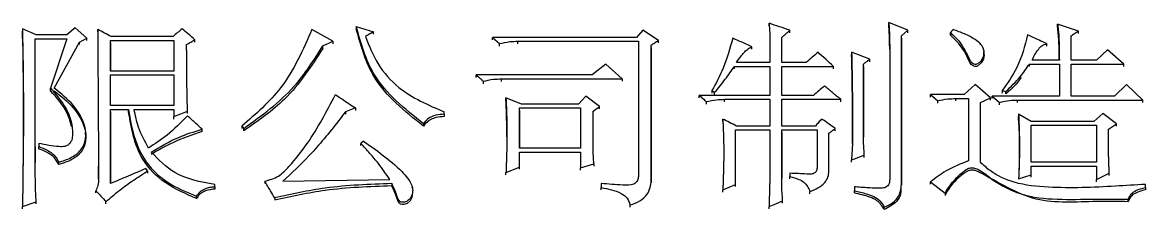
# Model space of a CAD drawing. Header units: millimetres. Extents: x 2642 to 4256, y 821 to 2003.
# Drawn here: x 2894.57 to 2907.96, y 1725.91 to 1728.14 of the extents above; entities that cross this region are included whole.
import ezdxf

# ---------------------------------------------------------------- set-up
doc = ezdxf.new("R2010")
doc.units = ezdxf.units.MM

msp = doc.modelspace()

# ---------------------------------------------------------------- linework, layer by layer
at = {"color": 7, "linetype": 'Continuous', "lineweight": 25}
for p, q in [((2898.547, 1728.097), (2898.547, 1728.067)), ((2903.469, 1728.104), (2903.469, 1728.134)), ((2905.124, 1728.05), (2904.897, 1728.144)), ((2904.897, 1728.114), (2904.897, 1728.144)), ((2907.158, 1728.041), (2906.909, 1728.125)), ((2906.909, 1728.095), (2906.909, 1728.125)), ((2894.729, 1727.994), (2894.566, 1728.069)), ((2894.566, 1728.069), (2894.566, 1728.039)), ((2894.569, 1727.86), (2894.566, 1728.039)), ((2895.096, 1727.994), (2894.729, 1727.994)), ((2895.194, 1728.078), (2895.096, 1727.994)), ((2895.334, 1727.957), (2895.194, 1728.078)), ((2895.248, 1727.91), (2895.334, 1727.957)), ((2895.334, 1727.927), (2895.334, 1727.957)), ((2895.464, 1728.03), (2895.464, 1728.059)), ((2896.362, 1727.975), (2895.626, 1727.975)), ((2898.266, 1727.919), (2898.017, 1728.059)), ((2898.753, 1728.002), (2898.753, 1728.031)), ((2900.17, 1727.966), (2900.256, 1727.891)), ((2901.89, 1727.966), (2900.17, 1727.966)), ((2900.17, 1727.936), (2900.17, 1727.966)), ((2901.965, 1728.05), (2901.89, 1727.966)), ((2902.149, 1727.929), (2901.965, 1728.05)), ((2903.62, 1727.667), (2903.62, 1727.966)), ((2903.62, 1727.936), (2903.62, 1727.966)), ((2903.718, 1728.02), (2903.718, 1728.05)), ((2905.048, 1727.985), (2905.124, 1728.05)), ((2905.048, 1726.231), (2905.048, 1727.985)), ((2905.048, 1727.955), (2905.048, 1727.985)), ((2905.048, 1727.955), (2905.048, 1726.204)), ((2905.124, 1728.02), (2905.124, 1728.05)), ((2905.665, 1728.06), (2905.632, 1728.022)), ((2905.632, 1727.992), (2905.632, 1728.022)), ((2907.071, 1727.695), (2907.071, 1727.985)), ((2907.071, 1727.955), (2907.071, 1727.985)), ((2907.158, 1728.011), (2907.158, 1728.041)), ((2894.718, 1727.947), (2895.096, 1727.947)), ((2894.718, 1726.476), (2894.718, 1727.947)), ((2894.718, 1727.918), (2894.718, 1727.947)), ((2895.096, 1727.947), (2894.902, 1727.358)), ((2894.945, 1727.358), (2895.248, 1727.91)), ((2895.248, 1727.88), (2895.248, 1727.91)), ((2895.616, 1727.929), (2896.373, 1727.929)), ((2895.616, 1727.564), (2895.616, 1727.929)), ((2895.616, 1727.899), (2895.616, 1727.929)), ((2895.616, 1727.899), (2895.616, 1727.564)), ((2896.373, 1727.929), (2896.373, 1727.564)), ((2896.622, 1727.908), (2896.622, 1727.938)), ((2898.147, 1727.834), (2898.147, 1727.863)), ((2898.266, 1727.919), (2898.266, 1727.89)), ((2900.256, 1727.862), (2900.256, 1727.891)), ((2900.473, 1727.919), (2901.911, 1727.919)), ((2900.473, 1727.89), (2900.473, 1727.919)), ((2901.911, 1727.919), (2901.911, 1726.306)), ((2902.063, 1726.259), (2902.063, 1727.873)), ((2902.063, 1727.843), (2902.063, 1727.873)), ((2902.063, 1727.843), (2902.063, 1726.232)), ((2902.149, 1727.899), (2902.149, 1727.929)), ((2903.264, 1727.824), (2903.264, 1727.854)), ((2904.908, 1727.854), (2904.908, 1726.269)), ((2904.908, 1727.854), (2904.908, 1727.825)), ((2906.779, 1727.891), (2906.779, 1727.862)), ((2903.48, 1727.807), (2903.48, 1727.667)), ((2903.48, 1727.807), (2903.48, 1727.778)), ((2904.67, 1727.704), (2904.453, 1727.788)), ((2904.453, 1727.788), (2904.453, 1727.759)), ((2904.67, 1727.675), (2904.67, 1727.704)), ((2906.032, 1727.79), (2906.032, 1727.799)), ((2906.032, 1727.77), (2906.032, 1727.781)), ((2906.931, 1727.695), (2906.606, 1727.695)), ((2907.374, 1727.695), (2907.071, 1727.695)), ((2907.504, 1727.817), (2907.374, 1727.695)), ((2907.699, 1727.648), (2907.504, 1727.817)), ((2896.373, 1727.564), (2895.616, 1727.564)), ((2901.522, 1727.648), (2901.36, 1727.517)), ((2901.717, 1727.47), (2901.522, 1727.648)), ((2903.058, 1727.62), (2903.48, 1727.62)), ((2903.48, 1727.667), (2903.08, 1727.667)), ((2903.48, 1727.62), (2903.48, 1727.274)), ((2903.913, 1727.667), (2903.62, 1727.667)), ((2903.62, 1727.62), (2904.237, 1727.62)), ((2903.62, 1727.274), (2903.62, 1727.62)), ((2903.62, 1727.591), (2903.62, 1727.62)), ((2904.237, 1727.591), (2904.237, 1727.62)), ((2904.594, 1726.776), (2904.594, 1727.648)), ((2904.594, 1727.619), (2904.594, 1727.648)), ((2904.594, 1727.619), (2904.594, 1726.776)), ((2906.574, 1727.648), (2906.931, 1727.648)), ((2906.574, 1727.619), (2906.574, 1727.648)), ((2906.931, 1727.648), (2906.931, 1727.264)), ((2907.071, 1727.648), (2907.699, 1727.648)), ((2907.071, 1727.264), (2907.071, 1727.648)), ((2907.071, 1727.619), (2907.071, 1727.648)), ((2907.699, 1727.619), (2907.699, 1727.648)), ((2895.616, 1727.517), (2896.373, 1727.517)), ((2895.616, 1727.152), (2895.616, 1727.517)), ((2895.616, 1727.488), (2895.616, 1727.517)), ((2896.373, 1727.517), (2896.373, 1727.152)), ((2901.36, 1727.517), (2899.975, 1727.517)), ((2899.975, 1727.488), (2899.975, 1727.517)), ((2900.062, 1727.413), (2900.062, 1727.442)), ((2900.278, 1727.47), (2901.717, 1727.47)), ((2900.278, 1727.441), (2900.278, 1727.47)), ((2901.717, 1727.47), (2901.717, 1727.442)), ((2894.902, 1727.329), (2894.902, 1727.358)), ((2902.788, 1727.33), (2902.82, 1727.311)), ((2902.788, 1727.33), (2902.788, 1727.301)), ((2902.82, 1727.283), (2902.82, 1727.311)), ((2905.395, 1727.283), (2905.481, 1727.208)), ((2905.795, 1727.283), (2905.395, 1727.283)), ((2905.925, 1727.405), (2905.795, 1727.283)), ((2906.108, 1727.246), (2905.925, 1727.405)), ((2906.249, 1727.33), (2906.292, 1727.32)), ((2906.249, 1727.33), (2906.249, 1727.301)), ((2906.292, 1727.292), (2906.292, 1727.32)), ((2907.731, 1727.405), (2907.59, 1727.264)), ((2907.926, 1727.217), (2907.731, 1727.405)), ((2896.373, 1727.152), (2895.616, 1727.152)), ((2900.516, 1727.17), (2900.332, 1727.245)), ((2900.332, 1727.217), (2900.332, 1727.245)), ((2901.197, 1727.17), (2900.516, 1727.17)), ((2901.284, 1727.264), (2901.197, 1727.17)), ((2901.446, 1727.142), (2901.284, 1727.264)), ((2903.48, 1727.274), (2902.636, 1727.274)), ((2902.636, 1727.245), (2902.636, 1727.274)), ((2902.723, 1727.17), (2902.723, 1727.199)), ((2902.939, 1727.227), (2903.48, 1727.227)), ((2902.939, 1727.198), (2902.939, 1727.227)), ((2903.48, 1727.227), (2903.48, 1726.908)), ((2903.999, 1727.274), (2903.62, 1727.274)), ((2903.62, 1727.227), (2904.324, 1727.227)), ((2903.62, 1726.908), (2903.62, 1727.227)), ((2903.62, 1727.198), (2903.62, 1727.227)), ((2904.324, 1727.198), (2904.324, 1727.227)), ((2905.481, 1727.18), (2905.481, 1727.208)), ((2905.697, 1727.236), (2905.849, 1727.236)), ((2905.697, 1727.208), (2905.697, 1727.236)), ((2905.849, 1727.236), (2905.849, 1726.495)), ((2905.989, 1727.189), (2906.108, 1727.246)), ((2905.989, 1726.476), (2905.989, 1727.189)), ((2905.989, 1727.161), (2905.989, 1727.189)), ((2906.108, 1727.217), (2906.108, 1727.246)), ((2906.13, 1727.264), (2906.217, 1727.189)), ((2906.931, 1727.264), (2906.13, 1727.264)), ((2906.13, 1727.236), (2906.13, 1727.264)), ((2906.217, 1727.161), (2906.217, 1727.189)), ((2906.433, 1727.217), (2907.926, 1727.217)), ((2906.433, 1727.189), (2906.433, 1727.217)), ((2907.59, 1727.264), (2907.071, 1727.264)), ((2907.926, 1727.189), (2907.926, 1727.217)), ((2895.616, 1727.105), (2895.832, 1727.105)), ((2895.616, 1726.222), (2895.616, 1727.105)), ((2895.616, 1727.077), (2895.616, 1727.105)), ((2895.616, 1727.076), (2895.616, 1726.222)), ((2895.832, 1727.077), (2895.832, 1727.105)), ((2895.897, 1727.105), (2896.373, 1727.105)), ((2896.373, 1727.105), (2896.373, 1727.02)), ((2896.373, 1726.992), (2896.373, 1727.02)), ((2896.535, 1727.058), (2896.535, 1727.086)), ((2898.536, 1727.124), (2898.417, 1727.077)), ((2898.417, 1727.077), (2898.417, 1727.049)), ((2898.536, 1727.124), (2898.536, 1727.095)), ((2899.596, 1727.049), (2899.596, 1727.077)), ((2899.596, 1727.049), (2899.596, 1727.077)), ((2899.596, 1727.049), (2899.596, 1727.02)), ((2900.494, 1727.124), (2901.219, 1727.124)), ((2900.494, 1726.645), (2900.494, 1727.124)), ((2900.494, 1727.095), (2900.494, 1727.124)), ((2900.494, 1727.095), (2900.494, 1726.645)), ((2901.219, 1727.124), (2901.219, 1726.645)), ((2901.37, 1727.086), (2901.446, 1727.142)), ((2901.37, 1726.692), (2901.37, 1727.086)), ((2901.37, 1727.058), (2901.37, 1727.086)), ((2901.446, 1727.114), (2901.446, 1727.142)), ((2906.595, 1726.964), (2906.444, 1727.049)), ((2906.444, 1727.049), (2906.444, 1727.02)), ((2906.447, 1726.926), (2906.444, 1727.02)), ((2907.45, 1727.058), (2907.342, 1726.964)), ((2907.612, 1726.936), (2907.45, 1727.058)), ((2897.184, 1726.908), (2897.206, 1726.88)), ((2899.348, 1726.936), (2899.348, 1726.908)), ((2902.917, 1726.964), (2902.917, 1726.992)), ((2903.48, 1726.908), (2903.08, 1726.908)), ((2904.021, 1726.908), (2903.62, 1726.908)), ((2907.342, 1726.964), (2906.595, 1726.964)), ((2906.595, 1726.917), (2907.374, 1726.917)), ((2906.595, 1726.476), (2906.595, 1726.917)), ((2906.595, 1726.889), (2906.595, 1726.917)), ((2907.374, 1726.917), (2907.374, 1726.476)), ((2907.515, 1726.87), (2907.612, 1726.936)), ((2907.612, 1726.908), (2907.612, 1726.936)), ((2895.32, 1726.807), (2895.32, 1726.835)), ((2896.708, 1726.842), (2896.708, 1726.87)), ((2897.206, 1726.852), (2897.206, 1726.88)), ((2903.069, 1726.861), (2903.48, 1726.861)), ((2903.069, 1726.212), (2903.069, 1726.861)), ((2903.069, 1726.833), (2903.069, 1726.861)), ((2903.48, 1726.861), (2903.48, 1726.354)), ((2903.62, 1726.861), (2904.042, 1726.861)), ((2903.62, 1726.288), (2903.62, 1726.861)), ((2903.62, 1726.833), (2903.62, 1726.861)), ((2903.62, 1726.832), (2903.62, 1726.287)), ((2904.042, 1726.861), (2904.042, 1726.429)), ((2904.183, 1726.372), (2904.183, 1726.823)), ((2904.183, 1726.796), (2904.183, 1726.823)), ((2904.259, 1726.852), (2904.259, 1726.88)), ((2894.718, 1726.664), (2894.718, 1726.475)), ((2894.761, 1726.701), (2894.761, 1726.664)), ((2894.761, 1726.636), (2894.761, 1726.664)), ((2898.634, 1726.729), (2898.601, 1726.701)), ((2898.601, 1726.674), (2898.601, 1726.701)), ((2901.219, 1726.645), (2900.494, 1726.645)), ((2904.464, 1726.701), (2904.453, 1726.504)), ((2900.494, 1726.598), (2901.219, 1726.598)), ((2900.494, 1726.419), (2900.494, 1726.598)), ((2900.494, 1726.571), (2900.494, 1726.598)), ((2901.219, 1726.598), (2901.219, 1726.41)), ((2904.453, 1726.477), (2904.453, 1726.504)), ((2904.605, 1726.533), (2904.605, 1726.56)), ((2894.999, 1726.448), (2894.999, 1726.476)), ((2895.475, 1726.277), (2895.474, 1726.428)), ((2896.059, 1726.372), (2896.038, 1726.4)), ((2896.059, 1726.372), (2896.059, 1726.345)), ((2900.332, 1726.353), (2900.494, 1726.419)), ((2900.332, 1726.326), (2900.332, 1726.353)), ((2900.494, 1726.392), (2900.494, 1726.419)), ((2901.219, 1726.41), (2901.381, 1726.457)), ((2901.219, 1726.383), (2901.219, 1726.41)), ((2901.381, 1726.457), (2901.381, 1726.43)), ((2904.183, 1726.345), (2904.183, 1726.372)), ((2907.374, 1726.476), (2906.595, 1726.476)), ((2906.595, 1726.429), (2907.374, 1726.429)), ((2906.595, 1726.325), (2906.595, 1726.429)), ((2906.595, 1726.402), (2906.595, 1726.429)), ((2907.374, 1726.429), (2907.374, 1726.269)), ((2896.86, 1726.184), (2896.86, 1726.212)), ((2896.86, 1726.186), (2896.86, 1726.212)), ((2897.455, 1726.25), (2897.455, 1726.223)), ((2897.671, 1726.25), (2898.947, 1726.269)), ((2898.969, 1726.222), (2898.969, 1726.195)), ((2901.468, 1726.222), (2901.468, 1726.175)), ((2902.063, 1726.233), (2902.063, 1726.259)), ((2903.069, 1726.186), (2903.069, 1726.212)), ((2903.718, 1726.344), (2903.718, 1726.306)), ((2903.718, 1726.28), (2903.718, 1726.306)), ((2905.048, 1726.204), (2905.048, 1726.231)), ((2905.395, 1726.241), (2905.568, 1726.109)), ((2905.395, 1726.214), (2905.395, 1726.241)), ((2906.444, 1726.278), (2906.595, 1726.325)), ((2906.595, 1726.298), (2906.595, 1726.325)), ((2907.374, 1726.269), (2907.526, 1726.344)), ((2907.374, 1726.242), (2907.374, 1726.269)), ((2907.526, 1726.317), (2907.526, 1726.344)), ((2907.958, 1726.175), (2907.958, 1726.212)), ((2907.958, 1726.186), (2907.958, 1726.212)), ((2895.443, 1726.11), (2895.443, 1726.137)), ((2896.86, 1726.184), (2896.86, 1726.157)), ((2899.213, 1726.173), (2899.213, 1726.182)), ((2901.468, 1726.148), (2901.468, 1726.175)), ((2902.917, 1726.12), (2902.917, 1726.147)), ((2903.956, 1726.101), (2903.956, 1726.128)), ((2904.486, 1726.184), (2904.486, 1726.137)), ((2904.486, 1726.11), (2904.486, 1726.137)), ((2905.045, 1726.137), (2905.045, 1726.164)), ((2905.568, 1726.109), (2905.568, 1726.082)), ((2907.958, 1726.175), (2907.958, 1726.148)), ((2894.566, 1725.949), (2894.729, 1726.005)), ((2894.566, 1725.922), (2894.566, 1725.949)), ((2894.729, 1725.979), (2894.729, 1726.005)), ((2895.562, 1725.979), (2895.562, 1726.005)), ((2896.643, 1726.045), (2896.643, 1726.071)), ((2897.574, 1726.052), (2897.574, 1726.026)), ((2901.814, 1725.941), (2901.814, 1725.968)), ((2903.469, 1725.922), (2903.469, 1725.949)), ((2903.631, 1725.988), (2903.631, 1726.015)), ((2907.753, 1726.007), (2907.753, 1726.034)), ((2904.843, 1725.912), (2904.843, 1725.939))]:
    msp.add_line(p, q, dxfattribs=at)
at = {"color": 7, "linetype": 'Continuous', "lineweight": 25, "flags": 128}
for points in [[(2898.547, 1728.097), (2898.65, 1728.064), (2898.753, 1728.031)], [(2906.03, 1727.769), (2906.033, 1727.753), (2906.025, 1727.705), (2905.999, 1727.66), (2905.96, 1727.625), (2905.942, 1727.618), (2905.922, 1727.618), (2905.902, 1727.625), (2905.879, 1727.643), (2905.862, 1727.667), (2905.804, 1727.792), (2905.726, 1727.897), (2905.632, 1727.992), (2905.632, 1727.992)], [(2898.147, 1727.863), (2898.192, 1727.884), (2898.229, 1727.902), (2898.266, 1727.919)], [(2903.058, 1727.591), (2903.058, 1727.598), (2903.058, 1727.606), (2903.058, 1727.62)], [(2905.395, 1727.254), (2905.395, 1727.269), (2905.395, 1727.283)], [(2896.373, 1727.02), (2896.454, 1727.053), (2896.535, 1727.086)], [(2897.184, 1726.908), (2897.184, 1726.897), (2897.184, 1726.888), (2897.184, 1726.88)], [(2904.453, 1726.504), (2904.5, 1726.521), (2904.547, 1726.539), (2904.605, 1726.56)], [(2902.917, 1726.147), (2902.993, 1726.179), (2903.069, 1726.212)], [(2899.217, 1726.126), (2899.219, 1726.114), (2899.21, 1726.056), (2899.189, 1726.016), (2899.153, 1725.986), (2899.115, 1725.972), (2899.093, 1725.972), (2899.076, 1725.977), (2899.061, 1725.988), (2899.047, 1726.009), (2899.027, 1726.065), (2899.007, 1726.116), (2898.969, 1726.194), (2898.969, 1726.194)], [(2903.469, 1725.949), (2903.55, 1725.982), (2903.631, 1726.015)]]:
    msp.add_lwpolyline(points, dxfattribs=at)
at = {"color": 7, "linetype": 'Continuous', "lineweight": 25}
for points, knots in [([(2899.348, 1726.936), (2899.125, 1727.114), (2898.733, 1727.427), (2898.603, 1727.895), (2898.547, 1728.097)], [0, 0, 0, 0, 0.567651, 1, 1, 1, 1]), ([(2903.469, 1728.134), (2903.472, 1728.095), (2903.478, 1728.022), (2903.48, 1727.913), (2903.48, 1727.842), (2903.48, 1727.807)], [0, 0, 0, 0, 0.356505, 0.678169, 1, 1, 1, 1]), ([(2903.718, 1728.05), (2903.676, 1728.064), (2903.593, 1728.092), (2903.511, 1728.12), (2903.469, 1728.134)], [0, 0, 0, 0, 0.499999, 1, 1, 1, 1]), ([(2904.897, 1728.144), (2904.899, 1728.111), (2904.903, 1728.047), (2904.907, 1727.95), (2904.907, 1727.886), (2904.908, 1727.854)], [0, 0, 0, 0, 0.335205, 0.667529, 1, 1, 1, 1]), ([(2904.908, 1727.824), (2904.907, 1727.857), (2904.907, 1727.921), (2904.903, 1728.018), (2904.899, 1728.081), (2904.897, 1728.113)], [0, 0, 0, 0, 0.335659, 0.667726, 1, 1, 1, 1]), ([(2906.909, 1728.125), (2906.909, 1728.122), (2906.91, 1728.117), (2906.911, 1728.109), (2906.912, 1728.101), (2906.913, 1728.094), (2906.914, 1728.087), (2906.915, 1728.08), (2906.916, 1728.073), (2906.917, 1728.064), (2906.92, 1728.035), (2906.924, 1727.984), (2906.926, 1727.935), (2906.927, 1727.906), (2906.927, 1727.898), (2906.927, 1727.892), (2906.928, 1727.885), (2906.928, 1727.879), (2906.928, 1727.871), (2906.928, 1727.865), (2906.928, 1727.859), (2906.929, 1727.853), (2906.929, 1727.845), (2906.929, 1727.838), (2906.929, 1727.832), (2906.929, 1727.826), (2906.929, 1727.82), (2906.929, 1727.812), (2906.929, 1727.806), (2906.93, 1727.798), (2906.93, 1727.792), (2906.93, 1727.785), (2906.93, 1727.779), (2906.93, 1727.771), (2906.93, 1727.765), (2906.93, 1727.757), (2906.93, 1727.751), (2906.93, 1727.744), (2906.93, 1727.738), (2906.93, 1727.73), (2906.93, 1727.724), (2906.93, 1727.716), (2906.93, 1727.71), (2906.931, 1727.703), (2906.931, 1727.698), (2906.931, 1727.695)], [0, 0, 0, 0, 0.019051, 0.038103, 0.057154, 0.076206, 0.085731, 0.104783, 0.123834, 0.13336, 0.171464, 0.32391, 0.492832, 0.513945, 0.524502, 0.545616, 0.556172, 0.577286, 0.587843, 0.608956, 0.619513, 0.63007, 0.651184, 0.672297, 0.682854, 0.693411, 0.714524, 0.725081, 0.746195, 0.756752, 0.777865, 0.788422, 0.809536, 0.820093, 0.841206, 0.851763, 0.872877, 0.883433, 0.904547, 0.915104, 0.936217, 0.946774, 0.967888, 0.978445, 1, 1, 1, 1]), ([(2906.93, 1727.695), (2906.93, 1727.729), (2906.929, 1727.807), (2906.926, 1727.94), (2906.915, 1728.039), (2906.909, 1728.095)], [0, 0, 0, 0, 0.254107, 0.581877, 1, 1, 1, 1]), ([(2894.566, 1728.069), (2894.567, 1728.057), (2894.567, 1728.034), (2894.568, 1727.999), (2894.568, 1727.953), (2894.569, 1727.895), (2894.571, 1727.825), (2894.572, 1727.755), (2894.573, 1727.685), (2894.574, 1727.616), (2894.575, 1727.546), (2894.575, 1727.488), (2894.576, 1727.429), (2894.576, 1727.371), (2894.577, 1727.301), (2894.577, 1727.243), (2894.577, 1727.196), (2894.578, 1727.161), (2894.578, 1727.126), (2894.578, 1727.092), (2894.578, 1727.062), (2894.578, 1727.039), (2894.578, 1727.022), (2894.578, 1727.004), (2894.578, 1726.987), (2894.577, 1726.972), (2894.577, 1726.96), (2894.577, 1726.949), (2894.577, 1726.934), (2894.577, 1726.917), (2894.577, 1726.899), (2894.577, 1726.882), (2894.577, 1726.864), (2894.577, 1726.847), (2894.577, 1726.823), (2894.577, 1726.794), (2894.576, 1726.759), (2894.576, 1726.724), (2894.576, 1726.689), (2894.576, 1726.654), (2894.575, 1726.619), (2894.575, 1726.572), (2894.574, 1726.514), (2894.573, 1726.444), (2894.572, 1726.373), (2894.572, 1726.303), (2894.571, 1726.245), (2894.57, 1726.198), (2894.57, 1726.163), (2894.569, 1726.128), (2894.569, 1726.093), (2894.568, 1726.058), (2894.568, 1726.022), (2894.567, 1725.986), (2894.567, 1725.961), (2894.566, 1725.949)], [0, 0, 0, 0, 0.016501, 0.033002, 0.049503, 0.082504, 0.115506, 0.148508, 0.18151, 0.214512, 0.247513, 0.280515, 0.297016, 0.330018, 0.36302, 0.396021, 0.412522, 0.429023, 0.445524, 0.462025, 0.478526, 0.486776, 0.495027, 0.503277, 0.511528, 0.519778, 0.523903, 0.528029, 0.536279, 0.54453, 0.55278, 0.56103, 0.569281, 0.577531, 0.585782, 0.602283, 0.618784, 0.635284, 0.651785, 0.668286, 0.684787, 0.701288, 0.73429, 0.767292, 0.800293, 0.833295, 0.866297, 0.882798, 0.899299, 0.9158, 0.932301, 0.948801, 0.965302, 0.982651, 1, 1, 1, 1]), ([(2895.464, 1728.059), (2895.465, 1727.998), (2895.465, 1727.875), (2895.466, 1727.69), (2895.467, 1727.505), (2895.468, 1727.351), (2895.469, 1727.196), (2895.47, 1727.042), (2895.471, 1726.856), (2895.472, 1726.702), (2895.473, 1726.559), (2895.474, 1726.453), (2895.475, 1726.353), (2895.475, 1726.303), (2895.475, 1726.278)], [0, 0, 0, 0, 0.1040227, 0.2080454, 0.3120681, 0.4160908, 0.4681022, 0.5721249, 0.6761476, 0.7801703, 0.8321816, 0.9160906, 0.9580452, 1, 1, 1, 1]), ([(2895.626, 1727.975), (2895.599, 1727.989), (2895.545, 1728.017), (2895.491, 1728.045), (2895.464, 1728.059)], [0, 0, 0, 0, 0.4999995, 1, 1, 1, 1]), ([(2896.47, 1728.069), (2896.452, 1728.053), (2896.416, 1728.022), (2896.38, 1727.991), (2896.362, 1727.975)], [0, 0, 0, 0, 0.500001, 1, 1, 1, 1]), ([(2896.622, 1727.938), (2896.596, 1727.96), (2896.546, 1728.003), (2896.495, 1728.047), (2896.47, 1728.069)], [0, 0, 0, 0, 0.499999, 1, 1, 1, 1]), ([(2898.017, 1728.059), (2897.911, 1727.815), (2897.718, 1727.374), (2897.349, 1727.052), (2897.184, 1726.908)], [0, 0, 0, 0, 0.552865, 1, 1, 1, 1]), ([(2899.348, 1726.907), (2899.125, 1727.085), (2898.733, 1727.398), (2898.603, 1727.865), (2898.547, 1728.067)], [0, 0, 0, 0, 0.5677675, 1, 1, 1, 1]), ([(2898.753, 1728.031), (2898.738, 1728.023), (2898.715, 1728.01), (2898.683, 1727.991), (2898.664, 1727.981), (2898.655, 1727.975)], [0, 0, 0, 0, 0.4397373, 0.7198705, 1, 1, 1, 1]), ([(2898.655, 1727.975), (2898.7, 1727.864), (2898.791, 1727.638), (2899.095, 1727.291), (2899.405, 1727.159), (2899.596, 1727.077)], [0, 0, 0, 0, 0.271527, 0.550151, 1, 1, 1, 1]), ([(2903.036, 1727.957), (2903.003, 1727.836), (2902.943, 1727.618), (2902.835, 1727.418), (2902.788, 1727.33)], [0, 0, 0, 0, 0.557381, 1, 1, 1, 1]), ([(2903.264, 1727.854), (2903.233, 1727.868), (2903.18, 1727.892), (2903.104, 1727.926), (2903.059, 1727.946), (2903.036, 1727.957)], [0, 0, 0, 0, 0.401772, 0.700886, 1, 1, 1, 1]), ([(2903.62, 1727.966), (2903.637, 1727.98), (2903.669, 1728.008), (2903.702, 1728.036), (2903.718, 1728.05)], [0, 0, 0, 0, 0.500001, 1, 1, 1, 1]), ([(2905.632, 1728.022), (2905.67, 1727.987), (2905.766, 1727.896), (2905.827, 1727.768), (2905.87, 1727.681), (2905.889, 1727.662), (2905.908, 1727.65), (2905.93, 1727.646), (2905.95, 1727.649), (2905.975, 1727.663), (2906.004, 1727.692), (2906.028, 1727.735), (2906.036, 1727.787), (2906.026, 1727.837), (2905.99, 1727.892), (2905.915, 1727.951), (2905.801, 1728.009), (2905.711, 1728.042), (2905.665, 1728.06)], [0, 0, 0, 0, 0.132576, 0.339199, 0.368942, 0.383766, 0.408891, 0.423884, 0.438973, 0.459319, 0.498147, 0.542368, 0.587069, 0.63299, 0.675109, 0.75468, 0.876186, 1, 1, 1, 1]), ([(2906.552, 1727.994), (2906.518, 1727.862), (2906.455, 1727.624), (2906.313, 1727.42), (2906.249, 1727.33)], [0, 0, 0, 0, 0.555082, 1, 1, 1, 1]), ([(2906.779, 1727.891), (2906.749, 1727.905), (2906.696, 1727.929), (2906.62, 1727.963), (2906.575, 1727.984), (2906.552, 1727.994)], [0, 0, 0, 0, 0.40179, 0.700895, 1, 1, 1, 1]), ([(2907.071, 1727.985), (2907.086, 1727.994), (2907.114, 1728.013), (2907.143, 1728.032), (2907.158, 1728.041)], [0, 0, 0, 0, 0.499999, 1, 1, 1, 1]), ([(2894.568, 1727.93), (2894.568, 1727.93), (2894.568, 1727.93), (2894.568, 1727.929), (2894.568, 1727.919), (2894.572, 1727.612), (2894.578, 1727.18), (2894.575, 1726.658), (2894.572, 1726.381), (2894.57, 1726.238), (2894.569, 1726.152), (2894.569, 1726.126), (2894.569, 1726.112)], [0, 0, 0, 0, 0.000561, 0.001264, 0.002999, 0.021919, 0.484329, 0.728284, 0.866003, 0.931669, 0.9642, 1, 1, 1, 1]), ([(2896.524, 1727.882), (2896.541, 1727.891), (2896.573, 1727.91), (2896.605, 1727.929), (2896.622, 1727.938)], [0, 0, 0, 0, 0.499999, 1, 1, 1, 1]), ([(2896.535, 1727.086), (2896.531, 1727.247), (2896.526, 1727.411), (2896.525, 1727.579), (2896.525, 1727.592), (2896.525, 1727.605), (2896.525, 1727.618), (2896.525, 1727.627), (2896.525, 1727.641), (2896.525, 1727.654), (2896.525, 1727.667), (2896.525, 1727.676), (2896.525, 1727.689), (2896.525, 1727.703), (2896.525, 1727.716), (2896.525, 1727.729), (2896.525, 1727.742), (2896.525, 1727.755), (2896.525, 1727.765), (2896.525, 1727.778), (2896.525, 1727.789), (2896.525, 1727.799), (2896.525, 1727.805), (2896.524, 1727.812), (2896.524, 1727.818), (2896.524, 1727.823), (2896.524, 1727.83), (2896.524, 1727.836), (2896.524, 1727.843), (2896.524, 1727.848), (2896.524, 1727.854), (2896.524, 1727.861), (2896.524, 1727.867), (2896.524, 1727.874), (2896.524, 1727.879), (2896.524, 1727.882)], [0, 0, 0, 0, 0.606141, 0.618449, 0.630757, 0.655373, 0.667681, 0.679989, 0.692297, 0.716913, 0.729221, 0.741529, 0.753837, 0.778453, 0.790761, 0.803069, 0.827685, 0.839993, 0.852301, 0.864609, 0.889225, 0.895379, 0.901533, 0.913842, 0.919996, 0.92615, 0.932304, 0.944612, 0.950766, 0.95692, 0.963074, 0.975382, 0.981536, 0.98769, 1, 1, 1, 1]), ([(2897.206, 1726.88), (2897.42, 1727.034), (2897.798, 1727.308), (2898.041, 1727.695), (2898.147, 1727.863)], [0, 0, 0, 0, 0.565351, 1, 1, 1, 1]), ([(2898.147, 1727.834), (2898.009, 1727.62), (2897.76, 1727.235), (2897.377, 1726.97), (2897.206, 1726.851)], [0, 0, 0, 0, 0.5536896, 1, 1, 1, 1]), ([(2900.256, 1727.891), (2900.296, 1727.901), (2900.367, 1727.917), (2900.44, 1727.919), (2900.473, 1727.919)], [0, 0, 0, 0, 0.558835, 1, 1, 1, 1]), ([(2902.063, 1727.873), (2902.077, 1727.882), (2902.106, 1727.901), (2902.135, 1727.919), (2902.149, 1727.929)], [0, 0, 0, 0, 0.4999996, 1, 1, 1, 1]), ([(2903.08, 1727.667), (2903.097, 1727.691), (2903.125, 1727.731), (2903.169, 1727.783), (2903.21, 1727.825), (2903.246, 1727.844), (2903.264, 1727.854)], [0, 0, 0, 0, 0.335639, 0.554348, 0.775254, 1, 1, 1, 1]), ([(2906.606, 1727.695), (2906.628, 1727.739), (2906.659, 1727.8), (2906.719, 1727.871), (2906.759, 1727.884), (2906.779, 1727.891)], [0, 0, 0, 0, 0.55151, 0.77279, 1, 1, 1, 1]), ([(2904.053, 1727.788), (2904.03, 1727.768), (2903.983, 1727.728), (2903.936, 1727.687), (2903.913, 1727.667)], [0, 0, 0, 0, 0.5, 1, 1, 1, 1]), ([(2904.237, 1727.62), (2904.206, 1727.648), (2904.145, 1727.704), (2904.084, 1727.76), (2904.053, 1727.788)], [0, 0, 0, 0, 0.5, 1, 1, 1, 1]), ([(2904.453, 1727.788), (2904.454, 1727.778), (2904.454, 1727.762), (2904.455, 1727.741), (2904.455, 1727.726), (2904.455, 1727.71), (2904.456, 1727.694), (2904.456, 1727.679), (2904.456, 1727.663), (2904.457, 1727.647), (2904.457, 1727.632), (2904.457, 1727.616), (2904.458, 1727.595), (2904.458, 1727.574), (2904.459, 1727.553), (2904.459, 1727.537), (2904.459, 1727.522), (2904.459, 1727.506), (2904.46, 1727.485), (2904.46, 1727.464), (2904.461, 1727.443), (2904.461, 1727.422), (2904.461, 1727.386), (2904.462, 1727.312), (2904.463, 1727.239), (2904.463, 1727.176), (2904.463, 1727.15), (2904.463, 1727.129), (2904.463, 1727.113), (2904.464, 1727.098), (2904.464, 1727.082), (2904.464, 1727.066), (2904.464, 1727.05), (2904.464, 1727.035), (2904.464, 1727.019), (2904.464, 1727.003), (2904.464, 1726.987), (2904.464, 1726.966), (2904.464, 1726.945), (2904.464, 1726.924), (2904.464, 1726.909), (2904.464, 1726.893), (2904.464, 1726.877), (2904.464, 1726.862), (2904.464, 1726.846), (2904.464, 1726.833), (2904.464, 1726.822), (2904.464, 1726.814), (2904.464, 1726.806), (2904.464, 1726.799), (2904.464, 1726.791), (2904.464, 1726.783), (2904.464, 1726.775), (2904.464, 1726.767), (2904.464, 1726.759), (2904.464, 1726.749), (2904.464, 1726.738), (2904.464, 1726.728), (2904.464, 1726.72), (2904.464, 1726.711), (2904.464, 1726.705), (2904.464, 1726.701)], [0, 0, 0, 0, 0.028913, 0.04337, 0.057826, 0.072283, 0.08674, 0.101196, 0.115653, 0.13011, 0.144566, 0.159023, 0.173479, 0.202393, 0.216849, 0.231306, 0.245763, 0.260219, 0.274676, 0.303589, 0.318046, 0.332502, 0.361416, 0.419242, 0.534896, 0.563809, 0.592722, 0.607179, 0.621635, 0.636092, 0.650548, 0.665005, 0.679462, 0.693918, 0.708375, 0.722832, 0.737288, 0.751745, 0.780658, 0.795115, 0.809571, 0.824028, 0.838485, 0.852941, 0.867398, 0.881854, 0.889083, 0.896311, 0.903539, 0.910768, 0.917996, 0.925224, 0.932453, 0.939681, 0.946909, 0.954138, 0.968594, 0.975822, 0.983051, 0.990279, 1, 1, 1, 1]), ([(2904.464, 1726.701), (2904.464, 1726.775), (2904.464, 1726.99), (2904.463, 1727.342), (2904.457, 1727.62), (2904.453, 1727.759)], [0, 0, 0, 0, 0.211658, 0.605797, 1, 1, 1, 1]), ([(2904.594, 1727.648), (2904.6, 1727.653), (2904.616, 1727.665), (2904.641, 1727.683), (2904.66, 1727.697), (2904.67, 1727.704)], [0, 0, 0, 0, 0.25, 0.624999, 1, 1, 1, 1]), ([(2902.82, 1727.311), (2902.842, 1727.336), (2902.885, 1727.387), (2902.966, 1727.489), (2903.021, 1727.568), (2903.058, 1727.62)], [0, 0, 0, 0, 0.254915, 0.509864, 1, 1, 1, 1]), ([(2906.292, 1727.32), (2906.352, 1727.377), (2906.458, 1727.477), (2906.538, 1727.596), (2906.574, 1727.648)], [0, 0, 0, 0, 0.563281, 1, 1, 1, 1]), ([(2899.975, 1727.517), (2899.987, 1727.506), (2900.008, 1727.489), (2900.037, 1727.464), (2900.053, 1727.449), (2900.062, 1727.442)], [0, 0, 0, 0, 0.428348, 0.714171, 1, 1, 1, 1]), ([(2900.062, 1727.442), (2900.101, 1727.452), (2900.173, 1727.468), (2900.246, 1727.47), (2900.278, 1727.47)], [0, 0, 0, 0, 0.558839, 1, 1, 1, 1]), ([(2906.474, 1727.487), (2906.46, 1727.466), (2906.408, 1727.394), (2906.341, 1727.335), (2906.292, 1727.291)], [0, 0, 0, 0, 0.281385, 1, 1, 1, 1]), ([(2894.902, 1727.358), (2894.96, 1727.291), (2895.063, 1727.172), (2895.154, 1726.979), (2895.166, 1726.838), (2895.159, 1726.749), (2895.136, 1726.706), (2895.108, 1726.678), (2895.062, 1726.66), (2894.943, 1726.663), (2894.841, 1726.685), (2894.761, 1726.701)], [0, 0, 0, 0, 0.23749, 0.42213, 0.564767, 0.621672, 0.660735, 0.693272, 0.725999, 0.787152, 1, 1, 1, 1]), ([(2895.154, 1726.897), (2895.138, 1726.953), (2895.094, 1727.116), (2894.978, 1727.244), (2894.902, 1727.329)], [0, 0, 0, 0, 0.341793, 1, 1, 1, 1]), ([(2894.999, 1726.476), (2895.048, 1726.492), (2895.144, 1726.523), (2895.272, 1726.613), (2895.33, 1726.756), (2895.312, 1726.952), (2895.181, 1727.171), (2895.025, 1727.295), (2894.945, 1727.358)], [0, 0, 0, 0, 0.127311, 0.25064, 0.376347, 0.501102, 0.745819, 1, 1, 1, 1]), ([(2894.945, 1727.329), (2895.025, 1727.266), (2895.181, 1727.142), (2895.312, 1726.923), (2895.33, 1726.728), (2895.272, 1726.585), (2895.144, 1726.495), (2895.048, 1726.464), (2894.999, 1726.448)], [0, 0, 0, 0, 0.254227, 0.498888, 0.62358, 0.749246, 0.87261, 1, 1, 1, 1]), ([(2897.455, 1726.25), (2897.512, 1726.266), (2897.625, 1726.297), (2897.79, 1726.47), (2898.036, 1726.781), (2898.195, 1727.084), (2898.298, 1727.283)], [0, 0, 0, 0, 0.124706, 0.247159, 0.50724, 1, 1, 1, 1]), ([(2898.298, 1727.283), (2898.326, 1727.264), (2898.379, 1727.229), (2898.459, 1727.176), (2898.51, 1727.141), (2898.536, 1727.124)], [0, 0, 0, 0, 0.347779, 0.673889, 1, 1, 1, 1]), ([(2904.129, 1727.386), (2904.107, 1727.367), (2904.064, 1727.33), (2904.021, 1727.292), (2903.999, 1727.274)], [0, 0, 0, 0, 0.5, 1, 1, 1, 1]), ([(2904.324, 1727.227), (2904.291, 1727.253), (2904.226, 1727.306), (2904.161, 1727.36), (2904.129, 1727.386)], [0, 0, 0, 0, 0.5, 1, 1, 1, 1]), ([(2900.332, 1727.245), (2900.333, 1727.214), (2900.335, 1727.167), (2900.338, 1727.111), (2900.339, 1727.086), (2900.339, 1727.074), (2900.339, 1727.068), (2900.339, 1727.062), (2900.34, 1727.054), (2900.34, 1727.044), (2900.34, 1727.033), (2900.341, 1727.009), (2900.342, 1726.958), (2900.343, 1726.879), (2900.344, 1726.784), (2900.343, 1726.717), (2900.342, 1726.677), (2900.342, 1726.665), (2900.342, 1726.654), (2900.342, 1726.642), (2900.341, 1726.626), (2900.341, 1726.61), (2900.34, 1726.594), (2900.34, 1726.571), (2900.339, 1726.543), (2900.338, 1726.515), (2900.337, 1726.499), (2900.337, 1726.488), (2900.336, 1726.472), (2900.336, 1726.456), (2900.335, 1726.44), (2900.335, 1726.428), (2900.334, 1726.416), (2900.334, 1726.405), (2900.333, 1726.39), (2900.333, 1726.373), (2900.332, 1726.36), (2900.332, 1726.353)], [0, 0, 0, 0, 0.106229, 0.159343, 0.1859, 0.19254, 0.199179, 0.205818, 0.212458, 0.225736, 0.239015, 0.252293, 0.305408, 0.411639, 0.51787, 0.6241, 0.637379, 0.650658, 0.663936, 0.677215, 0.690493, 0.717051, 0.730329, 0.743608, 0.796722, 0.823279, 0.836558, 0.849837, 0.863115, 0.889672, 0.902951, 0.91623, 0.929508, 0.942787, 0.956065, 0.978033, 1, 1, 1, 1]), ([(2900.343, 1726.778), (2900.343, 1726.783), (2900.343, 1726.82), (2900.342, 1726.889), (2900.339, 1727.03), (2900.335, 1727.139), (2900.332, 1727.217)], [0, 0, 0, 0, 0.0372504, 0.252924, 0.4685964, 1, 1, 1, 1]), ([(2902.636, 1727.274), (2902.651, 1727.261), (2902.679, 1727.236), (2902.708, 1727.211), (2902.723, 1727.199)], [0, 0, 0, 0, 0.5, 1, 1, 1, 1]), ([(2902.723, 1727.199), (2902.762, 1727.208), (2902.834, 1727.225), (2902.907, 1727.226), (2902.939, 1727.227)], [0, 0, 0, 0, 0.558835, 1, 1, 1, 1]), ([(2905.481, 1727.208), (2905.521, 1727.217), (2905.592, 1727.234), (2905.665, 1727.235), (2905.697, 1727.236)], [0, 0, 0, 0, 0.558835, 1, 1, 1, 1]), ([(2906.217, 1727.189), (2906.256, 1727.199), (2906.328, 1727.215), (2906.401, 1727.217), (2906.433, 1727.217)], [0, 0, 0, 0, 0.558835, 1, 1, 1, 1]), ([(2895.832, 1727.105), (2895.852, 1726.982), (2895.892, 1726.734), (2896.066, 1726.409), (2896.342, 1726.194), (2896.542, 1726.112), (2896.643, 1726.071)], [0, 0, 0, 0, 0.271409, 0.54611, 0.770558, 1, 1, 1, 1]), ([(2896.643, 1726.044), (2896.516, 1726.098), (2896.265, 1726.204), (2895.922, 1726.551), (2895.866, 1726.879), (2895.832, 1727.076)], [0, 0, 0, 0, 0.291427, 0.572864, 1, 1, 1, 1]), ([(2896.07, 1726.645), (2896.025, 1726.727), (2895.946, 1726.873), (2895.912, 1727.034), (2895.897, 1727.105)], [0, 0, 0, 0, 0.561781, 1, 1, 1, 1]), ([(2896.535, 1727.03), (2896.456, 1726.95), (2896.315, 1726.807), (2896.145, 1726.695), (2896.07, 1726.645)], [0, 0, 0, 0, 0.556475, 1, 1, 1, 1]), ([(2896.708, 1726.87), (2896.684, 1726.893), (2896.643, 1726.93), (2896.585, 1726.984), (2896.552, 1727.014), (2896.535, 1727.03)], [0, 0, 0, 0, 0.4208329, 0.7104104, 1, 1, 1, 1]), ([(2898.417, 1727.077), (2898.362, 1727.005), (2898.252, 1726.86), (2898.105, 1726.686), (2897.917, 1726.478), (2897.777, 1726.348), (2897.671, 1726.25)], [0, 0, 0, 0, 0.2451247, 0.4903068, 0.6128774, 1, 1, 1, 1]), ([(2899.596, 1727.049), (2899.563, 1727.047), (2899.508, 1727.044), (2899.437, 1727.018), (2899.384, 1726.984), (2899.36, 1726.952), (2899.348, 1726.936)], [0, 0, 0, 0, 0.347684, 0.57015, 0.787843, 1, 1, 1, 1]), ([(2899.596, 1727.02), (2899.563, 1727.018), (2899.508, 1727.015), (2899.437, 1726.989), (2899.384, 1726.955), (2899.36, 1726.923), (2899.348, 1726.907)], [0, 0, 0, 0, 0.347782, 0.570278, 0.787942, 1, 1, 1, 1]), ([(2906.444, 1727.049), (2906.448, 1726.956), (2906.454, 1726.817), (2906.456, 1726.56), (2906.449, 1726.396), (2906.444, 1726.278)], [0, 0, 0, 0, 0.360824, 0.541241, 1, 1, 1, 1]), ([(2902.917, 1726.992), (2902.918, 1726.988), (2902.918, 1726.979), (2902.918, 1726.968), (2902.919, 1726.96), (2902.919, 1726.951), (2902.919, 1726.942), (2902.92, 1726.933), (2902.92, 1726.925), (2902.921, 1726.916), (2902.921, 1726.907), (2902.921, 1726.898), (2902.922, 1726.89), (2902.922, 1726.881), (2902.922, 1726.872), (2902.923, 1726.863), (2902.923, 1726.855), (2902.923, 1726.846), (2902.924, 1726.837), (2902.924, 1726.828), (2902.924, 1726.82), (2902.924, 1726.811), (2902.925, 1726.802), (2902.925, 1726.793), (2902.925, 1726.782), (2902.926, 1726.769), (2902.926, 1726.743), (2902.929, 1726.651), (2902.929, 1726.546), (2902.927, 1726.45), (2902.927, 1726.419), (2902.926, 1726.397), (2902.926, 1726.38), (2902.925, 1726.362), (2902.925, 1726.345), (2902.924, 1726.327), (2902.923, 1726.309), (2902.923, 1726.296), (2902.923, 1726.285), (2902.922, 1726.277), (2902.922, 1726.268), (2902.922, 1726.259), (2902.921, 1726.248), (2902.921, 1726.239), (2902.921, 1726.228), (2902.92, 1726.22), (2902.92, 1726.209), (2902.92, 1726.2), (2902.919, 1726.191), (2902.919, 1726.182), (2902.919, 1726.174), (2902.918, 1726.165), (2902.918, 1726.157), (2902.918, 1726.15), (2902.917, 1726.147)], [0, 0, 0, 0, 0.0155282, 0.0310565, 0.0388207, 0.0465848, 0.0621132, 0.0698773, 0.0776415, 0.0931698, 0.1009339, 0.1086981, 0.1242264, 0.1319906, 0.1397547, 0.155283, 0.1630472, 0.1708114, 0.1863397, 0.1941038, 0.201868, 0.2173963, 0.2251605, 0.2329246, 0.2484529, 0.2639813, 0.2795096, 0.3416232, 0.5901063, 0.6522198, 0.6832764, 0.6988047, 0.7298614, 0.7453897, 0.7609181, 0.7919748, 0.8075031, 0.8230314, 0.8385597, 0.8463239, 0.854088, 0.8696163, 0.8773805, 0.8929088, 0.900673, 0.9162013, 0.9239654, 0.9394937, 0.9472579, 0.9550221, 0.9705504, 0.9783145, 0.9860787, 1, 1, 1, 1]), ([(2903.08, 1726.908), (2903.053, 1726.922), (2902.999, 1726.95), (2902.944, 1726.978), (2902.917, 1726.992)], [0, 0, 0, 0, 0.5, 1, 1, 1, 1]), ([(2904.096, 1726.992), (2904.084, 1726.978), (2904.059, 1726.95), (2904.033, 1726.922), (2904.021, 1726.908)], [0, 0, 0, 0, 0.5000001, 1, 1, 1, 1]), ([(2904.259, 1726.88), (2904.232, 1726.898), (2904.178, 1726.936), (2904.124, 1726.974), (2904.096, 1726.992)], [0, 0, 0, 0, 0.499999, 1, 1, 1, 1]), ([(2906.447, 1726.929), (2906.45, 1726.843), (2906.454, 1726.708), (2906.452, 1726.543), (2906.45, 1726.43), (2906.448, 1726.388), (2906.448, 1726.362)], [0, 0, 0, 0, 0.458446, 0.721932, 0.829459, 1, 1, 1, 1]), ([(2896.102, 1726.598), (2896.209, 1726.661), (2896.4, 1726.775), (2896.614, 1726.841), (2896.708, 1726.87)], [0, 0, 0, 0, 0.558168, 1, 1, 1, 1]), ([(2896.708, 1726.842), (2896.589, 1726.802), (2896.377, 1726.731), (2896.186, 1726.619), (2896.102, 1726.57)], [0, 0, 0, 0, 0.56146, 1, 1, 1, 1]), ([(2904.183, 1726.823), (2904.196, 1726.833), (2904.221, 1726.852), (2904.246, 1726.87), (2904.259, 1726.88)], [0, 0, 0, 0, 0.5, 1, 1, 1, 1]), ([(2904.605, 1726.56), (2904.604, 1726.579), (2904.601, 1726.617), (2904.597, 1726.689), (2904.595, 1726.742), (2904.594, 1726.776)], [0, 0, 0, 0, 0.260299, 0.520606, 1, 1, 1, 1]), ([(2907.526, 1726.344), (2907.525, 1726.347), (2907.525, 1726.352), (2907.525, 1726.36), (2907.525, 1726.368), (2907.524, 1726.376), (2907.524, 1726.384), (2907.524, 1726.392), (2907.523, 1726.4), (2907.523, 1726.408), (2907.523, 1726.416), (2907.522, 1726.424), (2907.522, 1726.432), (2907.522, 1726.44), (2907.521, 1726.448), (2907.521, 1726.456), (2907.521, 1726.464), (2907.521, 1726.472), (2907.52, 1726.48), (2907.52, 1726.488), (2907.52, 1726.496), (2907.52, 1726.504), (2907.519, 1726.512), (2907.519, 1726.52), (2907.519, 1726.528), (2907.519, 1726.536), (2907.518, 1726.544), (2907.518, 1726.552), (2907.518, 1726.56), (2907.518, 1726.568), (2907.517, 1726.576), (2907.517, 1726.584), (2907.517, 1726.592), (2907.517, 1726.6), (2907.517, 1726.608), (2907.517, 1726.616), (2907.517, 1726.625), (2907.516, 1726.635), (2907.516, 1726.646), (2907.516, 1726.657), (2907.516, 1726.665), (2907.516, 1726.673), (2907.516, 1726.681), (2907.516, 1726.689), (2907.516, 1726.697), (2907.516, 1726.705), (2907.515, 1726.713), (2907.515, 1726.721), (2907.515, 1726.729), (2907.515, 1726.737), (2907.515, 1726.745), (2907.515, 1726.753), (2907.515, 1726.761), (2907.515, 1726.769), (2907.515, 1726.777), (2907.515, 1726.785), (2907.515, 1726.793), (2907.515, 1726.801), (2907.515, 1726.809), (2907.515, 1726.817), (2907.515, 1726.825), (2907.515, 1726.833), (2907.515, 1726.841), (2907.515, 1726.849), (2907.515, 1726.859), (2907.515, 1726.866), (2907.515, 1726.87)], [0, 0, 0, 0, 0.015218, 0.030436, 0.045654, 0.060873, 0.076091, 0.091309, 0.106527, 0.121745, 0.136964, 0.152182, 0.1674, 0.182618, 0.197836, 0.213054, 0.228273, 0.243491, 0.258709, 0.273927, 0.289145, 0.304364, 0.319582, 0.3348, 0.350018, 0.365236, 0.380454, 0.395673, 0.410891, 0.426109, 0.441327, 0.456545, 0.471764, 0.486982, 0.5022, 0.517418, 0.532636, 0.547854, 0.578291, 0.593509, 0.608727, 0.623945, 0.639163, 0.654382, 0.6696, 0.684818, 0.700036, 0.715254, 0.730473, 0.745691, 0.760909, 0.776127, 0.791345, 0.806563, 0.821782, 0.837, 0.852218, 0.867436, 0.882654, 0.897873, 0.913091, 0.928309, 0.943527, 0.958745, 0.973963, 1, 1, 1, 1]), ([(2894.761, 1726.664), (2894.796, 1726.65), (2894.852, 1726.629), (2894.922, 1726.584), (2894.971, 1726.536), (2894.99, 1726.495), (2894.999, 1726.476)], [0, 0, 0, 0, 0.348649, 0.570981, 0.788219, 1, 1, 1, 1]), ([(2894.999, 1726.448), (2894.983, 1726.478), (2894.956, 1726.529), (2894.89, 1726.577), (2894.828, 1726.611), (2894.784, 1726.627), (2894.761, 1726.635)], [0, 0, 0, 0, 0.328554, 0.548785, 0.773176, 1, 1, 1, 1]), ([(2898.947, 1726.269), (2898.903, 1726.334), (2898.829, 1726.442), (2898.709, 1726.583), (2898.637, 1726.662), (2898.601, 1726.701)], [0, 0, 0, 0, 0.425603, 0.712586, 1, 1, 1, 1]), ([(2898.634, 1726.729), (2898.709, 1726.675), (2898.867, 1726.561), (2899.045, 1726.416), (2899.159, 1726.289), (2899.207, 1726.214), (2899.223, 1726.141), (2899.215, 1726.087), (2899.191, 1726.041), (2899.156, 1726.012), (2899.121, 1725.999), (2899.094, 1725.998), (2899.075, 1726.003), (2899.058, 1726.016), (2899.04, 1726.046), (2899.028, 1726.091), (2899.003, 1726.154), (2898.982, 1726.196), (2898.969, 1726.222)], [0, 0, 0, 0, 0.208327, 0.438591, 0.516152, 0.594124, 0.638952, 0.683964, 0.718603, 0.753477, 0.783861, 0.800038, 0.813271, 0.826563, 0.846381, 0.891589, 0.934119, 1, 1, 1, 1]), ([(2901.381, 1726.457), (2901.379, 1726.489), (2901.374, 1726.545), (2901.372, 1726.623), (2901.371, 1726.669), (2901.37, 1726.692)], [0, 0, 0, 0, 0.415965, 0.707929, 1, 1, 1, 1]), ([(2896.86, 1726.212), (2896.69, 1726.242), (2896.392, 1726.295), (2896.19, 1726.507), (2896.102, 1726.598)], [0, 0, 0, 0, 0.5699995, 1, 1, 1, 1]), ([(2905.849, 1726.495), (2905.756, 1726.458), (2905.592, 1726.394), (2905.454, 1726.287), (2905.395, 1726.241)], [0, 0, 0, 0, 0.564353, 1, 1, 1, 1]), ([(2894.729, 1726.005), (2894.726, 1726.072), (2894.721, 1726.184), (2894.719, 1726.341), (2894.718, 1726.431), (2894.718, 1726.476)], [0, 0, 0, 0, 0.427543, 0.713753, 1, 1, 1, 1]), ([(2895.562, 1726.005), (2895.616, 1726.052), (2895.72, 1726.143), (2895.888, 1726.264), (2896.002, 1726.336), (2896.059, 1726.372)], [0, 0, 0, 0, 0.347854, 0.67337, 1, 1, 1, 1]), ([(2896.038, 1726.4), (2895.967, 1726.371), (2895.827, 1726.311), (2895.686, 1726.252), (2895.616, 1726.222)], [0, 0, 0, 0, 0.5, 1, 1, 1, 1]), ([(2903.48, 1726.354), (2903.48, 1726.35), (2903.48, 1726.345), (2903.479, 1726.338), (2903.479, 1726.331), (2903.479, 1726.323), (2903.479, 1726.316), (2903.479, 1726.311), (2903.479, 1726.306), (2903.478, 1726.299), (2903.478, 1726.29), (2903.478, 1726.279), (2903.478, 1726.269), (2903.477, 1726.258), (2903.477, 1726.248), (2903.477, 1726.233), (2903.476, 1726.219), (2903.476, 1726.205), (2903.476, 1726.195), (2903.475, 1726.184), (2903.475, 1726.17), (2903.475, 1726.156), (2903.474, 1726.142), (2903.474, 1726.131), (2903.474, 1726.12), (2903.473, 1726.106), (2903.473, 1726.092), (2903.473, 1726.078), (2903.472, 1726.067), (2903.472, 1726.057), (2903.472, 1726.048), (2903.472, 1726.041), (2903.471, 1726.034), (2903.471, 1726.027), (2903.471, 1726.02), (2903.471, 1726.014), (2903.471, 1726.009), (2903.471, 1726.004), (2903.47, 1725.997), (2903.47, 1725.989), (2903.47, 1725.982), (2903.47, 1725.977), (2903.47, 1725.972), (2903.47, 1725.965), (2903.469, 1725.958), (2903.469, 1725.952), (2903.469, 1725.949)], [0, 0, 0, 0, 0.026197, 0.039295, 0.052394, 0.07859, 0.091689, 0.104787, 0.117886, 0.130984, 0.157181, 0.183378, 0.209574, 0.235771, 0.261968, 0.288165, 0.340558, 0.366755, 0.392952, 0.419149, 0.445345, 0.497739, 0.523936, 0.550133, 0.576329, 0.602526, 0.65492, 0.681117, 0.707313, 0.73351, 0.759707, 0.772805, 0.785904, 0.812101, 0.825199, 0.838297, 0.851396, 0.864494, 0.877593, 0.903789, 0.916888, 0.929986, 0.943085, 0.956183, 0.978091, 1, 1, 1, 1]), ([(2904.042, 1726.429), (2904.042, 1726.415), (2904.041, 1726.387), (2904.019, 1726.344), (2903.968, 1726.332), (2903.869, 1726.339), (2903.785, 1726.342), (2903.718, 1726.344)], [0, 0, 0, 0, 0.111188, 0.223572, 0.352358, 0.48582, 1, 1, 1, 1]), ([(2903.956, 1726.128), (2903.989, 1726.14), (2904.054, 1726.165), (2904.131, 1726.224), (2904.177, 1726.297), (2904.181, 1726.347), (2904.183, 1726.372)], [0, 0, 0, 0, 0.2909058, 0.5738998, 0.7889929, 1, 1, 1, 1]), ([(2905.568, 1726.109), (2905.591, 1726.147), (2905.647, 1726.236), (2905.738, 1726.326), (2905.813, 1726.388), (2905.86, 1726.41), (2905.909, 1726.412), (2905.999, 1726.38), (2906.149, 1726.247), (2906.567, 1726.012), (2907.159, 1726.041), (2907.6, 1726.035), (2907.753, 1726.034)], [0, 0, 0, 0, 0.056836, 0.134509, 0.160695, 0.179209, 0.197944, 0.220552, 0.296631, 0.448407, 0.809043, 1, 1, 1, 1]), ([(2907.753, 1726.006), (2907.627, 1726.008), (2907.263, 1726.014), (2906.623, 1725.959), (2906.185, 1726.251), (2905.932, 1726.378), (2905.884, 1726.385), (2905.835, 1726.374), (2905.727, 1726.296), (2905.627, 1726.199), (2905.576, 1726.098), (2905.568, 1726.081)], [0, 0, 0, 0, 0.157365, 0.456561, 0.768793, 0.792611, 0.81031, 0.828146, 0.854321, 0.976726, 1, 1, 1, 1]), ([(2907.958, 1726.212), (2907.838, 1726.205), (2907.454, 1726.18), (2906.931, 1726.16), (2906.418, 1726.209), (2906.142, 1726.335), (2906.027, 1726.441), (2905.989, 1726.476)], [0, 0, 0, 0, 0.176106, 0.564607, 0.76693, 0.923799, 1, 1, 1, 1]), ([(2895.475, 1726.278), (2895.473, 1726.251), (2895.471, 1726.202), (2895.451, 1726.157), (2895.443, 1726.137)], [0, 0, 0, 0, 0.557581, 1, 1, 1, 1]), ([(2897.574, 1726.052), (2897.557, 1726.08), (2897.529, 1726.127), (2897.489, 1726.193), (2897.466, 1726.231), (2897.455, 1726.25)], [0, 0, 0, 0, 0.425168, 0.712584, 1, 1, 1, 1]), ([(2898.969, 1726.222), (2898.704, 1726.212), (2898.233, 1726.196), (2897.774, 1726.096), (2897.574, 1726.052)], [0, 0, 0, 0, 0.5634764, 1, 1, 1, 1]), ([(2901.911, 1726.306), (2901.908, 1726.29), (2901.904, 1726.264), (2901.882, 1726.233), (2901.827, 1726.197), (2901.678, 1726.206), (2901.552, 1726.216), (2901.468, 1726.222)], [0, 0, 0, 0, 0.101198, 0.163077, 0.226913, 0.489011, 1, 1, 1, 1]), ([(2901.814, 1725.968), (2901.853, 1725.981), (2901.929, 1726.009), (2902.014, 1726.083), (2902.057, 1726.173), (2902.061, 1726.231), (2902.063, 1726.259)], [0, 0, 0, 0, 0.291641, 0.573732, 0.788274, 1, 1, 1, 1]), ([(2903.631, 1726.015), (2903.629, 1726.049), (2903.623, 1726.111), (2903.621, 1726.202), (2903.621, 1726.259), (2903.62, 1726.288)], [0, 0, 0, 0, 0.374547, 0.687197, 1, 1, 1, 1]), ([(2903.718, 1726.306), (2903.754, 1726.296), (2903.812, 1726.28), (2903.887, 1726.242), (2903.931, 1726.188), (2903.947, 1726.148), (2903.956, 1726.128)], [0, 0, 0, 0, 0.350808, 0.573679, 0.788817, 1, 1, 1, 1]), ([(2904.908, 1726.269), (2904.907, 1726.253), (2904.905, 1726.227), (2904.888, 1726.195), (2904.855, 1726.171), (2904.804, 1726.164), (2904.734, 1726.167), (2904.628, 1726.172), (2904.541, 1726.179), (2904.486, 1726.184)], [0, 0, 0, 0, 0.101022, 0.16229, 0.225577, 0.345591, 0.4673, 0.658589, 1, 1, 1, 1]), ([(2904.843, 1725.939), (2904.877, 1725.955), (2904.945, 1725.986), (2905.037, 1726.085), (2905.044, 1726.176), (2905.048, 1726.231)], [0, 0, 0, 0, 0.292445, 0.57466, 1, 1, 1, 1]), ([(2895.443, 1726.137), (2895.462, 1726.115), (2895.502, 1726.071), (2895.542, 1726.027), (2895.562, 1726.005)], [0, 0, 0, 0, 0.499999, 1, 1, 1, 1]), ([(2896.643, 1726.071), (2896.659, 1726.094), (2896.686, 1726.132), (2896.746, 1726.163), (2896.801, 1726.179), (2896.84, 1726.182), (2896.86, 1726.184)], [0, 0, 0, 0, 0.327601, 0.548377, 0.773257, 1, 1, 1, 1]), ([(2896.86, 1726.157), (2896.822, 1726.152), (2896.762, 1726.145), (2896.688, 1726.105), (2896.657, 1726.068), (2896.645, 1726.046), (2896.643, 1726.044)], [0, 0, 0, 0, 0.437314, 0.69985, 0.964494, 1, 1, 1, 1]), ([(2898.969, 1726.194), (2898.704, 1726.185), (2898.233, 1726.168), (2897.774, 1726.068), (2897.574, 1726.025)], [0, 0, 0, 0, 0.563487, 1, 1, 1, 1]), ([(2901.468, 1726.175), (2901.55, 1726.159), (2901.662, 1726.138), (2901.783, 1726.052), (2901.804, 1725.995), (2901.814, 1725.968)], [0, 0, 0, 0, 0.573069, 0.791053, 1, 1, 1, 1]), ([(2904.486, 1726.137), (2904.534, 1726.126), (2904.614, 1726.107), (2904.721, 1726.071), (2904.798, 1726.017), (2904.828, 1725.965), (2904.843, 1725.939)], [0, 0, 0, 0, 0.348257, 0.572012, 0.789055, 1, 1, 1, 1]), ([(2904.843, 1725.912), (2904.818, 1725.951), (2904.775, 1726.017), (2904.671, 1726.061), (2904.58, 1726.088), (2904.517, 1726.103), (2904.486, 1726.11)], [0, 0, 0, 0, 0.327074, 0.548772, 0.773869, 1, 1, 1, 1]), ([(2905.042, 1726.137), (2905.041, 1726.125), (2905.038, 1726.079), (2904.981, 1725.983), (2904.896, 1725.939), (2904.843, 1725.912)], [0, 0, 0, 0, 0.114138, 0.450055, 1, 1, 1, 1]), ([(2907.753, 1726.034), (2907.761, 1726.055), (2907.779, 1726.1), (2907.857, 1726.149), (2907.919, 1726.165), (2907.958, 1726.175)], [0, 0, 0, 0, 0.267154, 0.547116, 1, 1, 1, 1]), ([(2907.958, 1726.147), (2907.908, 1726.135), (2907.84, 1726.117), (2907.771, 1726.059), (2907.759, 1726.023), (2907.753, 1726.006)], [0, 0, 0, 0, 0.572734, 0.790238, 1, 1, 1, 1])]:
    msp.add_open_spline(points, degree=3, knots=knots, dxfattribs=at)

doc.saveas('drawing.dxf')
